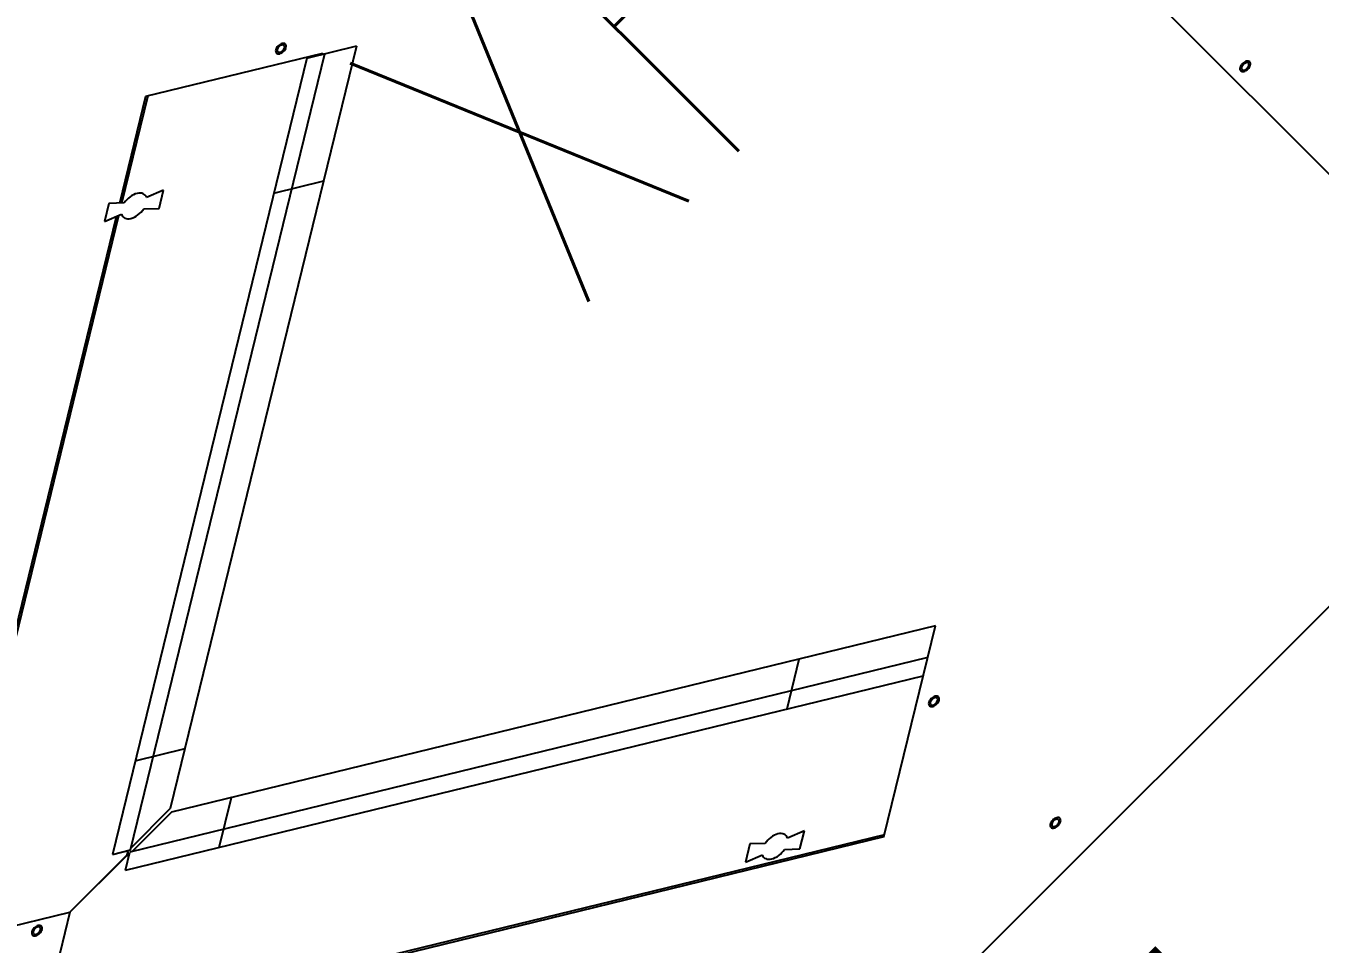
# Model space of a CAD drawing. Extents: x 815029915 to 815825525, y 579155098 to 579748855.
# Drawn here: x 815235505 to 815236520, y 579440407 to 579441128 of the extents above; entities that cross this region are included whole.
import ezdxf

# ---------------------------------------------------------------- set-up
doc = ezdxf.new("R2010")
doc.units = 0
doc.header["$LTSCALE"] = 100
doc.header["$MEASUREMENT"] = 0
for name, color, linetype in [('AXIS', 3, 'Continuous'), ('H-TH_TEXT', 3, 'Continuous'), ('H-全热回收除霾新风机-设备', 7, 'Continuous'), ('H-通风-排风-阀门', 7, 'Continuous'), ('H-通风-送风-风管', 4, 'Continuous')]:
    doc.layers.add(name, color=color, linetype=linetype)
doc.styles.add('_TCH_DIM', font='SIMPLEX', dxfattribs={"bigfont": 'GBCBIG'})
doc.styles.add('_TCH_DIM_T3', font='SIMPLEX', dxfattribs={"width": 0.705882, "bigfont": 'GBCBIG'})
doc.dimstyles.new('_TCH_ARCH-100', dxfattribs={"dimscale": 100, "dimtxt": 2.975, "dimasz": 1, "dimexe": 2.5, "dimexo": 3, "dimgap": 1, "dimtad": 1, "dimdec": 0, "dimzin": 0, "dimdsep": 46, "dimtxsty": '_TCH_DIM_T3', "dimblk": 'ARCHTICK', "dimcen": 0.09, "dimclrt": 7, "dimazin": 2, "dimtfac": 1, "dimtdec": 0, "dimtix": 1, "dimtmove": 2, "dimatfit": 3, "dimfxl": 0, "dimtolj": 1, "dimtzin": 0, "dimarcsym": 0})

# ---------------------------------------------------------------- blocks, each defined once
blk = doc.blocks.new('_ArchTick')
at = {"color": 0, "linetype": 'ByBlock', "const_width": 0.4}
blk.add_lwpolyline([(-0.5, -0.5), (0.5, 0.5)], dxfattribs=at)
blk = doc.blocks.new('*D244')
at = {"layer": 'AXIS', "color": 0, "lineweight": -2, "transparency": 16777216}
for p, q in [((815249559.1, 579446438.2), (815251857.2, 579444140.1)), ((815236760.5, 579429396.9), (815251680.5, 579444316.9)), ((815234639.2, 579431518.2), (815236937.3, 579429220.2))]:
    blk.add_line(p, q, dxfattribs=at)
at = {"layer": 'Defpoints', "color": 0, "transparency": 16777216}
for p in [(815249347, 579446650.3), (815251680.5, 579444316.9), (815234427.1, 579431730.4)]:
    blk.add_point(p, dxfattribs=at)
at = {"layer": 'AXIS', "color": 0, "lineweight": -2, "transparency": 16777216, "xscale": 100, "yscale": 100, "zscale": 100}
for p, rotation in [((815251680.5, 579444316.9), 44.99999999977111), ((815236760.5, 579429396.9), 224.9999999997711)]:
    blk.add_blockref('_ArchTick', p, dxfattribs=dict(at, rotation=rotation))
at = {"layer": 'AXIS', "color": 7, "transparency": 16777216, "insert": (815244044.6, 579437032.8), "char_height": 297.5, "attachment_point": 5, "rotation": 45, "style": '_TCH_DIM_T3'}
blk.add_mtext('\\A1;21100', dxfattribs=at)
blk = doc.blocks.new('00000031Body')
for p, q in [((-237.5, 550), (-250, 500)), ((-237.5, 550), (-212.5, 450)), ((-212.5, 450), (-187.5, 550)), ((-187.5, 550), (-162.5, 450)), ((-162.5, 450), (-137.5, 550)), ((-137.5, 550), (-112.5, 450)), ((-112.5, 450), (-87.5, 550)), ((-87.5, 550), (-62.5, 450)), ((-62.5, 450), (-37.5, 550)), ((-37.5, 550), (-12.5, 450)), ((-12.5, 450), (12.5, 550)), ((12.5, 550), (37.5, 450)), ((37.5, 450), (62.5, 550)), ((62.5, 550), (87.5, 450)), ((87.5, 450), (112.5, 550)), ((112.5, 550), (137.5, 450)), ((137.5, 450), (162.5, 550)), ((162.5, 550), (187.5, 450)), ((187.5, 450), (212.5, 550)), ((212.5, 550), (237.5, 450)), ((-250, 500), (250, 500)), ((237.5, 450), (250, 500)), ((250, -500), (250, 500)), ((-237.5, -550), (-212.5, -450)), ((-212.5, -450), (-187.5, -550)), ((-187.5, -550), (-162.5, -450)), ((-162.5, -450), (-137.5, -550)), ((-137.5, -550), (-112.5, -450)), ((-112.5, -450), (-87.5, -550)), ((-87.5, -550), (-62.5, -450)), ((-62.5, -450), (-37.5, -550)), ((-37.5, -550), (-12.5, -450)), ((-12.5, -450), (12.5, -550)), ((12.5, -550), (37.5, -450)), ((37.5, -450), (62.5, -550)), ((62.5, -550), (87.5, -450)), ((87.5, -450), (112.5, -550)), ((112.5, -550), (137.5, -450)), ((137.5, -450), (162.5, -550)), ((162.5, -550), (187.5, -450)), ((187.5, -450), (212.5, -550)), ((212.5, -550), (237.5, -450)), ((237.5, -450), (250, -500)), ((-237.5, -550), (-250, -500))]:
    blk.add_line(p, q)
at = {"color": 0, "linetype": 'ByBlock', "lineweight": -2}
for p, q in [((-250, -500), (-250, 500)), ((250, -500), (250, 500)), ((-250, -500), (250, -500))]:
    blk.add_line(p, q, dxfattribs=at)

msp = doc.modelspace()

# ---------------------------------------------------------------- linework, layer by layer
at = {"layer": 'H-全热回收除霾新风机-设备'}
for p, q in [((815235949.3, 579441589), (815236696.5, 579440841.7)), ((815235949.3, 579441589), (815236696.5, 579440841.7)), ((815235854.1, 579439999.3), (815237266, 579441411.2)), ((815235854.1, 579439999.3), (815237266, 579441411.2)), ((815235618.9, 579440514), (815235764.8, 579441111.8)), ((815235618.9, 579440514), (815235764.8, 579441111.8)), ((815235701.3, 579441108.7), (815235701.2, 579441107.9)), ((815235701.3, 579441108.7), (815235701.2, 579441107.9)), ((815235701.2, 579441107.9), (815235701.3, 579441107.3)), ((815235701.2, 579441107.9), (815235701.3, 579441107.3)), ((815235701.6, 579441109.5), (815235701.3, 579441108.7)), ((815235701.6, 579441109.5), (815235701.3, 579441108.7)), ((815235701.3, 579441107.3), (815235701.5, 579441106.7)), ((815235701.3, 579441107.3), (815235701.5, 579441106.7)), ((815235701.5, 579441106.7), (815235701.8, 579441106.2)), ((815235701.5, 579441106.7), (815235701.8, 579441106.2)), ((815235702, 579441110.3), (815235701.6, 579441109.5)), ((815235702, 579441110.3), (815235701.6, 579441109.5)), ((815235702.5, 579441111.1), (815235702, 579441110.3)), ((815235702.5, 579441111.1), (815235702, 579441110.3)), ((815235702.5, 579441109), (815235702.4, 579441108.5)), ((815235702.5, 579441109), (815235702.4, 579441108.5)), ((815235702.4, 579441108.5), (815235702.4, 579441108)), ((815235702.4, 579441108.5), (815235702.4, 579441108)), ((815235702.4, 579441108), (815235702.6, 579441107.5)), ((815235702.4, 579441108), (815235702.6, 579441107.5)), ((815235703.2, 579441111.8), (815235702.5, 579441111.1)), ((815235703.2, 579441111.8), (815235702.5, 579441111.1)), ((815235702.7, 579441109.6), (815235702.5, 579441109)), ((815235702.7, 579441109.6), (815235702.5, 579441109)), ((815235702.6, 579441107.5), (815235702.8, 579441107.2)), ((815235702.6, 579441107.5), (815235702.8, 579441107.2)), ((815235703, 579441110.1), (815235702.7, 579441109.6)), ((815235703, 579441110.1), (815235702.7, 579441109.6)), ((815235702.8, 579441107.2), (815235703.2, 579441106.9)), ((815235702.8, 579441107.2), (815235703.2, 579441106.9)), ((815235703.4, 579441110.7), (815235703, 579441110.1)), ((815235703.4, 579441110.7), (815235703, 579441110.1)), ((815235703.9, 579441112.5), (815235703.2, 579441111.8)), ((815235703.9, 579441112.5), (815235703.2, 579441111.8)), ((815235703.2, 579441106.9), (815235703.6, 579441106.8)), ((815235703.2, 579441106.9), (815235703.6, 579441106.8)), ((815235703.8, 579441111.2), (815235703.4, 579441110.7)), ((815235703.8, 579441111.2), (815235703.4, 579441110.7)), ((815235703.6, 579441106.8), (815235704.1, 579441106.8)), ((815235703.6, 579441106.8), (815235704.1, 579441106.8)), ((815235704.3, 579441111.7), (815235703.8, 579441111.2)), ((815235704.3, 579441111.7), (815235703.8, 579441111.2)), ((815235704.7, 579441113), (815235703.9, 579441112.5)), ((815235704.7, 579441113), (815235703.9, 579441112.5)), ((815235704.1, 579441106.8), (815235704.6, 579441106.8)), ((815235704.1, 579441106.8), (815235704.6, 579441106.8)), ((815235704.9, 579441112.1), (815235704.3, 579441111.7)), ((815235704.9, 579441112.1), (815235704.3, 579441111.7)), ((815235704.6, 579441106.8), (815235705.2, 579441107)), ((815235704.6, 579441106.8), (815235705.2, 579441107)), ((815235705.5, 579441113.4), (815235704.7, 579441113)), ((815235705.5, 579441113.4), (815235704.7, 579441113)), ((815235705.5, 579441112.3), (815235704.9, 579441112.1)), ((815235705.5, 579441112.3), (815235704.9, 579441112.1)), ((815235705.2, 579441107), (815235705.8, 579441107.3)), ((815235705.2, 579441107), (815235705.8, 579441107.3)), ((815235706.3, 579441113.7), (815235705.5, 579441113.4)), ((815235706.3, 579441113.7), (815235705.5, 579441113.4)), ((815235706, 579441112.5), (815235705.5, 579441112.3)), ((815235706, 579441112.5), (815235705.5, 579441112.3)), ((815235705.8, 579441107.3), (815235706.3, 579441107.7)), ((815235705.8, 579441107.3), (815235706.3, 579441107.7)), ((815235706.6, 579441112.6), (815235706, 579441112.5)), ((815235706.6, 579441112.6), (815235706, 579441112.5)), ((815235706, 579441106.4), (815235706.7, 579441106.9)), ((815235706, 579441106.4), (815235706.7, 579441106.9)), ((815235707.1, 579441113.8), (815235706.3, 579441113.7)), ((815235707.1, 579441113.8), (815235706.3, 579441113.7)), ((815235706.3, 579441107.7), (815235706.9, 579441108.2)), ((815235706.3, 579441107.7), (815235706.9, 579441108.2)), ((815235707.1, 579441112.6), (815235706.6, 579441112.6)), ((815235707.1, 579441112.6), (815235706.6, 579441112.6)), ((815235706.7, 579441106.9), (815235707.5, 579441107.5)), ((815235706.7, 579441106.9), (815235707.5, 579441107.5)), ((815235706.9, 579441108.2), (815235707.3, 579441108.7)), ((815235706.9, 579441108.2), (815235707.3, 579441108.7)), ((815235707.8, 579441113.8), (815235707.1, 579441113.8)), ((815235707.8, 579441113.8), (815235707.1, 579441113.8)), ((815235707.5, 579441112.4), (815235707.1, 579441112.6)), ((815235707.5, 579441112.4), (815235707.1, 579441112.6)), ((815235707.3, 579441108.7), (815235707.7, 579441109.2)), ((815235707.3, 579441108.7), (815235707.7, 579441109.2)), ((815235707.8, 579441112.2), (815235707.5, 579441112.4)), ((815235707.8, 579441112.2), (815235707.5, 579441112.4)), ((815235707.5, 579441107.5), (815235708.1, 579441108.3)), ((815235707.5, 579441107.5), (815235708.1, 579441108.3)), ((815235707.7, 579441109.2), (815235708, 579441109.8)), ((815235707.7, 579441109.2), (815235708, 579441109.8)), ((815235708.4, 579441113.6), (815235707.8, 579441113.8)), ((815235708.4, 579441113.6), (815235707.8, 579441113.8)), ((815235708.1, 579441111.9), (815235707.8, 579441112.2)), ((815235708.1, 579441111.9), (815235707.8, 579441112.2)), ((815235708, 579441109.8), (815235708.2, 579441110.4)), ((815235708, 579441109.8), (815235708.2, 579441110.4)), ((815235708.2, 579441111.4), (815235708.1, 579441111.9)), ((815235708.2, 579441111.4), (815235708.1, 579441111.9)), ((815235708.1, 579441108.3), (815235708.7, 579441109.1)), ((815235708.1, 579441108.3), (815235708.7, 579441109.1)), ((815235708.3, 579441110.9), (815235708.2, 579441111.4)), ((815235708.3, 579441110.9), (815235708.2, 579441111.4)), ((815235708.2, 579441110.4), (815235708.3, 579441110.9)), ((815235708.2, 579441110.4), (815235708.3, 579441110.9)), ((815235708.9, 579441113.2), (815235708.4, 579441113.6)), ((815235708.9, 579441113.2), (815235708.4, 579441113.6)), ((815235708.7, 579441109.1), (815235709.1, 579441109.9)), ((815235708.7, 579441109.1), (815235709.1, 579441109.9)), ((815235709.2, 579441112.7), (815235708.9, 579441113.2)), ((815235709.2, 579441112.7), (815235708.9, 579441113.2)), ((815235709.1, 579441109.9), (815235709.3, 579441110.7)), ((815235709.1, 579441109.9), (815235709.3, 579441110.7)), ((815235709.4, 579441112.1), (815235709.2, 579441112.7)), ((815235709.4, 579441112.1), (815235709.2, 579441112.7)), ((815235709.3, 579441110.7), (815235709.5, 579441111.4)), ((815235709.3, 579441110.7), (815235709.5, 579441111.4)), ((815235709.5, 579441111.4), (815235709.4, 579441112.1)), ((815235709.5, 579441111.4), (815235709.4, 579441112.1)), ((815235725.6, 579441102.3), (815235764.8, 579441111.8)), ((815235725.6, 579441102.3), (815235764.8, 579441111.8)), ((815235725.6, 579441102.3), (815235573.3, 579440477.7)), ((815235725.6, 579441102.3), (815235573.3, 579440477.7)), ((815235587.5, 579440481.2), (815235739.9, 579441105.7)), ((815235587.5, 579440481.2), (815235739.9, 579441105.7)), ((815235599.4, 579441072.3), (815235738.3, 579441106.2)), ((815235599.4, 579441072.3), (815235738.3, 579441106.2)), ((815235701.8, 579441106.2), (815235702.3, 579441105.8)), ((815235701.8, 579441106.2), (815235702.3, 579441105.8)), ((815235702.3, 579441105.8), (815235702.9, 579441105.6)), ((815235702.3, 579441105.8), (815235702.9, 579441105.6)), ((815235702.9, 579441105.6), (815235703.6, 579441105.6)), ((815235702.9, 579441105.6), (815235703.6, 579441105.6)), ((815235703.6, 579441105.6), (815235704.4, 579441105.7)), ((815235703.6, 579441105.6), (815235704.4, 579441105.7)), ((815235704.4, 579441105.7), (815235705.2, 579441106)), ((815235704.4, 579441105.7), (815235705.2, 579441106)), ((815235705.2, 579441106), (815235706, 579441106.4)), ((815235705.2, 579441106), (815235706, 579441106.4)), ((815235738.1, 579441105.3), (815235738.3, 579441106.2)), ((815235738.1, 579441105.3), (815235738.3, 579441106.2)), ((815236458, 579441096.4), (815236457.6, 579441095.6)), ((815236458, 579441096.4), (815236457.6, 579441095.6)), ((815236458.5, 579441097.2), (815236458, 579441096.4)), ((815236458.5, 579441097.2), (815236458, 579441096.4)), ((815236459.2, 579441097.9), (815236458.5, 579441097.2)), ((815236459.2, 579441097.9), (815236458.5, 579441097.2)), ((815236459.3, 579441096.8), (815236458.9, 579441096.2)), ((815236459.3, 579441096.8), (815236458.9, 579441096.2)), ((815236459.9, 579441098.6), (815236459.2, 579441097.9)), ((815236459.9, 579441098.6), (815236459.2, 579441097.9)), ((815236459.8, 579441097.3), (815236459.3, 579441096.8)), ((815236459.8, 579441097.3), (815236459.3, 579441096.8)), ((815236460.3, 579441097.8), (815236459.8, 579441097.3)), ((815236460.3, 579441097.8), (815236459.8, 579441097.3)), ((815236460.7, 579441099.1), (815236459.9, 579441098.6)), ((815236460.7, 579441099.1), (815236459.9, 579441098.6)), ((815236460.9, 579441098.1), (815236460.3, 579441097.8)), ((815236460.9, 579441098.1), (815236460.3, 579441097.8)), ((815236461.5, 579441099.5), (815236460.7, 579441099.1)), ((815236461.5, 579441099.5), (815236460.7, 579441099.1)), ((815236461.4, 579441098.4), (815236460.9, 579441098.1)), ((815236461.4, 579441098.4), (815236460.9, 579441098.1)), ((815236462, 579441098.6), (815236461.4, 579441098.4)), ((815236462, 579441098.6), (815236461.4, 579441098.4)), ((815236462.3, 579441099.8), (815236461.5, 579441099.5)), ((815236462.3, 579441099.8), (815236461.5, 579441099.5)), ((815236462.5, 579441098.7), (815236462, 579441098.6)), ((815236462.5, 579441098.7), (815236462, 579441098.6)), ((815236463, 579441099.9), (815236462.3, 579441099.8)), ((815236463, 579441099.9), (815236462.3, 579441099.8)), ((815236463, 579441098.7), (815236462.5, 579441098.7)), ((815236463, 579441098.7), (815236462.5, 579441098.7)), ((815236463.7, 579441099.9), (815236463, 579441099.9)), ((815236463.7, 579441099.9), (815236463, 579441099.9)), ((815236463.5, 579441098.5), (815236463, 579441098.7)), ((815236463.5, 579441098.5), (815236463, 579441098.7)), ((815236463.8, 579441098.3), (815236463.5, 579441098.5)), ((815236463.8, 579441098.3), (815236463.5, 579441098.5)), ((815236464.3, 579441099.7), (815236463.7, 579441099.9)), ((815236464.3, 579441099.7), (815236463.7, 579441099.9)), ((815236464.1, 579441097.9), (815236463.8, 579441098.3)), ((815236464.1, 579441097.9), (815236463.8, 579441098.3)), ((815236464, 579441095.9), (815236464.1, 579441096.5)), ((815236464, 579441095.9), (815236464.1, 579441096.5)), ((815236464.2, 579441097.5), (815236464.1, 579441097.9)), ((815236464.2, 579441097.5), (815236464.1, 579441097.9)), ((815236464.1, 579441096.5), (815236464.2, 579441097)), ((815236464.1, 579441096.5), (815236464.2, 579441097)), ((815236464.2, 579441097), (815236464.2, 579441097.5)), ((815236464.2, 579441097), (815236464.2, 579441097.5)), ((815236464.8, 579441099.3), (815236464.3, 579441099.7)), ((815236464.8, 579441099.3), (815236464.3, 579441099.7)), ((815236465.2, 579441098.8), (815236464.8, 579441099.3)), ((815236465.2, 579441098.8), (815236464.8, 579441099.3)), ((815236465, 579441096), (815236465.3, 579441096.8)), ((815236465, 579441096), (815236465.3, 579441096.8)), ((815236465.4, 579441098.2), (815236465.2, 579441098.8)), ((815236465.4, 579441098.2), (815236465.2, 579441098.8)), ((815236465.3, 579441096.8), (815236465.4, 579441097.5)), ((815236465.3, 579441096.8), (815236465.4, 579441097.5)), ((815236465.4, 579441097.5), (815236465.4, 579441098.2)), ((815236465.4, 579441097.5), (815236465.4, 579441098.2)), ((815236457.3, 579441094.8), (815236457.2, 579441094)), ((815236457.3, 579441094.8), (815236457.2, 579441094)), ((815236457.2, 579441094), (815236457.2, 579441093.3)), ((815236457.2, 579441094), (815236457.2, 579441093.3)), ((815236457.2, 579441093.3), (815236457.4, 579441092.7)), ((815236457.2, 579441093.3), (815236457.4, 579441092.7)), ((815236457.6, 579441095.6), (815236457.3, 579441094.8)), ((815236457.6, 579441095.6), (815236457.3, 579441094.8)), ((815236457.4, 579441092.7), (815236457.8, 579441092.3)), ((815236457.4, 579441092.7), (815236457.8, 579441092.3)), ((815236457.8, 579441092.3), (815236458.3, 579441091.9)), ((815236457.8, 579441092.3), (815236458.3, 579441091.9)), ((815236458.3, 579441091.9), (815236458.9, 579441091.7)), ((815236458.3, 579441091.9), (815236458.9, 579441091.7)), ((815236458.5, 579441095.1), (815236458.4, 579441094.5)), ((815236458.5, 579441095.1), (815236458.4, 579441094.5)), ((815236458.4, 579441094.5), (815236458.4, 579441094)), ((815236458.4, 579441094.5), (815236458.4, 579441094)), ((815236458.4, 579441094), (815236458.5, 579441093.6)), ((815236458.4, 579441094), (815236458.5, 579441093.6)), ((815236458.6, 579441095.7), (815236458.5, 579441095.1)), ((815236458.6, 579441095.7), (815236458.5, 579441095.1)), ((815236458.5, 579441093.6), (815236458.8, 579441093.3)), ((815236458.5, 579441093.6), (815236458.8, 579441093.3)), ((815236458.9, 579441096.2), (815236458.6, 579441095.7)), ((815236458.9, 579441096.2), (815236458.6, 579441095.7)), ((815236458.8, 579441093.3), (815236459.1, 579441093)), ((815236458.8, 579441093.3), (815236459.1, 579441093)), ((815236458.9, 579441091.7), (815236459.6, 579441091.7)), ((815236458.9, 579441091.7), (815236459.6, 579441091.7)), ((815236459.1, 579441093), (815236459.6, 579441092.9)), ((815236459.1, 579441093), (815236459.6, 579441092.9)), ((815236459.6, 579441092.9), (815236460.1, 579441092.8)), ((815236459.6, 579441092.9), (815236460.1, 579441092.8)), ((815236459.6, 579441091.7), (815236460.3, 579441091.8)), ((815236459.6, 579441091.7), (815236460.3, 579441091.8)), ((815236460.1, 579441092.8), (815236460.6, 579441092.9)), ((815236460.1, 579441092.8), (815236460.6, 579441092.9)), ((815236460.3, 579441091.8), (815236461.1, 579441092)), ((815236460.3, 579441091.8), (815236461.1, 579441092)), ((815236460.6, 579441092.9), (815236461.2, 579441093.1)), ((815236460.6, 579441092.9), (815236461.2, 579441093.1)), ((815236461.1, 579441092), (815236461.9, 579441092.5)), ((815236461.1, 579441092), (815236461.9, 579441092.5)), ((815236461.2, 579441093.1), (815236461.7, 579441093.4)), ((815236461.2, 579441093.1), (815236461.7, 579441093.4)), ((815236461.7, 579441093.4), (815236462.3, 579441093.8)), ((815236461.7, 579441093.4), (815236462.3, 579441093.8)), ((815236461.9, 579441092.5), (815236462.7, 579441093)), ((815236461.9, 579441092.5), (815236462.7, 579441093)), ((815236462.3, 579441093.8), (815236462.8, 579441094.3)), ((815236462.3, 579441093.8), (815236462.8, 579441094.3)), ((815236462.7, 579441093), (815236463.4, 579441093.6)), ((815236462.7, 579441093), (815236463.4, 579441093.6)), ((815236462.8, 579441094.3), (815236463.3, 579441094.8)), ((815236462.8, 579441094.3), (815236463.3, 579441094.8)), ((815236463.3, 579441094.8), (815236463.7, 579441095.3)), ((815236463.3, 579441094.8), (815236463.7, 579441095.3)), ((815236463.4, 579441093.6), (815236464.1, 579441094.4)), ((815236463.4, 579441093.6), (815236464.1, 579441094.4)), ((815236463.7, 579441095.3), (815236464, 579441095.9)), ((815236463.7, 579441095.3), (815236464, 579441095.9)), ((815236464.1, 579441094.4), (815236464.6, 579441095.1)), ((815236464.1, 579441094.4), (815236464.6, 579441095.1)), ((815236464.6, 579441095.1), (815236465, 579441096)), ((815236464.6, 579441095.1), (815236465, 579441096)), ((815235579, 579440988.5), (815235599.4, 579441072.3)), ((815235579, 579440988.5), (815235599.4, 579441072.3)), ((815235580.7, 579440988.6), (815235601.2, 579441072.8)), ((815235580.7, 579440988.6), (815235601.2, 579441072.8)), ((815235699.8, 579440996.3), (815235738.9, 579441005.9)), ((815235699.8, 579440996.3), (815235738.9, 579441005.9)), ((815235589.8, 579440995.1), (815235588.4, 579440994.4)), ((815235589.8, 579440995.1), (815235588.4, 579440994.4)), ((815235591.2, 579440995.7), (815235589.8, 579440995.1)), ((815235591.2, 579440995.7), (815235589.8, 579440995.1)), ((815235592.6, 579440996.1), (815235591.2, 579440995.7)), ((815235592.6, 579440996.1), (815235591.2, 579440995.7)), ((815235593.9, 579440996.4), (815235592.6, 579440996.1)), ((815235593.9, 579440996.4), (815235592.6, 579440996.1)), ((815235595.1, 579440996.4), (815235593.9, 579440996.4)), ((815235595.1, 579440996.4), (815235593.9, 579440996.4)), ((815235596.3, 579440996.3), (815235595.1, 579440996.4)), ((815235596.3, 579440996.3), (815235595.1, 579440996.4)), ((815235597.3, 579440995.9), (815235596.3, 579440996.3)), ((815235597.3, 579440995.9), (815235596.3, 579440996.3)), ((815235598.2, 579440995.4), (815235597.3, 579440995.9)), ((815235598.2, 579440995.4), (815235597.3, 579440995.9)), ((815235599, 579440994.7), (815235598.2, 579440995.4)), ((815235599, 579440994.7), (815235598.2, 579440995.4)), ((815235613.3, 579440998.7), (815235600, 579440992.9)), ((815235613.3, 579440998.7), (815235600, 579440992.9)), ((815235609.8, 579440984.4), (815235613.3, 579440998.7)), ((815235609.8, 579440984.4), (815235613.3, 579440998.7)), ((815235570.5, 579440988.3), (815235567.1, 579440974)), ((815235570.5, 579440988.3), (815235567.1, 579440974)), ((815235582.5, 579440988.7), (815235570.5, 579440988.3)), ((815235582.5, 579440988.7), (815235570.5, 579440988.3)), ((815235583.5, 579440990), (815235582.5, 579440988.7)), ((815235583.5, 579440990), (815235582.5, 579440988.7)), ((815235584.6, 579440991.2), (815235583.5, 579440990)), ((815235584.6, 579440991.2), (815235583.5, 579440990)), ((815235585.8, 579440992.4), (815235584.6, 579440991.2)), ((815235585.8, 579440992.4), (815235584.6, 579440991.2)), ((815235587.1, 579440993.4), (815235585.8, 579440992.4)), ((815235587.1, 579440993.4), (815235585.8, 579440992.4)), ((815235588.4, 579440994.4), (815235587.1, 579440993.4)), ((815235588.4, 579440994.4), (815235587.1, 579440993.4)), ((815235599.6, 579440993.9), (815235599, 579440994.7)), ((815235599.6, 579440993.9), (815235599, 579440994.7)), ((815235600, 579440992.9), (815235599.6, 579440993.9)), ((815235600, 579440992.9), (815235599.6, 579440993.9)), ((815235440.3, 579440419.9), (815235576.4, 579440978.1)), ((815235440.3, 579440419.9), (815235576.4, 579440978.1)), ((815235442.1, 579440420.3), (815235578.3, 579440978.9)), ((815235442.1, 579440420.3), (815235578.3, 579440978.9)), ((815235567.1, 579440974), (815235580.4, 579440979.8)), ((815235567.1, 579440974), (815235580.4, 579440979.8)), ((815235580.4, 579440979.8), (815235580.8, 579440978.8)), ((815235580.4, 579440979.8), (815235580.8, 579440978.8)), ((815235580.8, 579440978.8), (815235581.4, 579440977.9)), ((815235580.8, 579440978.8), (815235581.4, 579440977.9)), ((815235581.4, 579440977.9), (815235582.1, 579440977.3)), ((815235581.4, 579440977.9), (815235582.1, 579440977.3)), ((815235582.1, 579440977.3), (815235583, 579440976.7)), ((815235582.1, 579440977.3), (815235583, 579440976.7)), ((815235583, 579440976.7), (815235584.1, 579440976.4)), ((815235583, 579440976.7), (815235584.1, 579440976.4)), ((815235584.1, 579440976.4), (815235585.2, 579440976.3)), ((815235584.1, 579440976.4), (815235585.2, 579440976.3)), ((815235585.2, 579440976.3), (815235586.5, 579440976.3)), ((815235585.2, 579440976.3), (815235586.5, 579440976.3)), ((815235586.5, 579440976.3), (815235587.8, 579440976.5)), ((815235586.5, 579440976.3), (815235587.8, 579440976.5)), ((815235587.8, 579440976.5), (815235589.2, 579440977)), ((815235587.8, 579440976.5), (815235589.2, 579440977)), ((815235589.2, 579440977), (815235590.5, 579440977.6)), ((815235589.2, 579440977), (815235590.5, 579440977.6)), ((815235590.5, 579440977.6), (815235591.9, 579440978.3)), ((815235590.5, 579440977.6), (815235591.9, 579440978.3)), ((815235591.9, 579440978.3), (815235593.3, 579440979.2)), ((815235591.9, 579440978.3), (815235593.3, 579440979.2)), ((815235593.3, 579440979.2), (815235594.5, 579440980.3)), ((815235593.3, 579440979.2), (815235594.5, 579440980.3)), ((815235594.5, 579440980.3), (815235595.7, 579440981.4)), ((815235594.5, 579440980.3), (815235595.7, 579440981.4)), ((815235595.7, 579440981.4), (815235596.8, 579440982.7)), ((815235595.7, 579440981.4), (815235596.8, 579440982.7)), ((815235596.8, 579440982.7), (815235597.8, 579440984)), ((815235596.8, 579440982.7), (815235597.8, 579440984)), ((815235597.8, 579440984), (815235609.8, 579440984.4)), ((815235597.8, 579440984), (815235609.8, 579440984.4)), ((815236218.5, 579440657), (815235619.7, 579440510.9)), ((815236218.5, 579440657), (815235619.7, 579440510.9)), ((815236178.1, 579440491.4), (815236218.5, 579440657)), ((815236178.1, 579440491.4), (815236218.5, 579440657)), ((815236212.4, 579440632.1), (815235586.9, 579440479.5)), ((815236212.4, 579440632.1), (815235586.9, 579440479.5)), ((815236102.1, 579440591.8), (815236111.7, 579440630.9)), ((815236102.1, 579440591.8), (815236111.7, 579440630.9)), ((815235583.5, 579440465.3), (815236208.9, 579440617.8)), ((815235583.5, 579440465.3), (815236208.9, 579440617.8)), ((815236215.1, 579440599.9), (815236214.5, 579440599.2)), ((815236215.1, 579440599.9), (815236214.5, 579440599.2)), ((815236215.8, 579440600.6), (815236215.1, 579440599.9)), ((815236215.8, 579440600.6), (815236215.1, 579440599.9)), ((815236215.7, 579440599.3), (815236215.3, 579440598.8)), ((815236215.7, 579440599.3), (815236215.3, 579440598.8)), ((815236216.2, 579440599.8), (815236215.7, 579440599.3)), ((815236216.2, 579440599.8), (815236215.7, 579440599.3)), ((815236216.6, 579440601.1), (815236215.8, 579440600.6)), ((815236216.6, 579440601.1), (815236215.8, 579440600.6)), ((815236216.8, 579440600.1), (815236216.2, 579440599.8)), ((815236216.8, 579440600.1), (815236216.2, 579440599.8)), ((815236217.4, 579440601.5), (815236216.6, 579440601.1)), ((815236217.4, 579440601.5), (815236216.6, 579440601.1)), ((815236217.4, 579440600.4), (815236216.8, 579440600.1)), ((815236217.4, 579440600.4), (815236216.8, 579440600.1)), ((815236218.2, 579440601.8), (815236217.4, 579440601.5)), ((815236218.2, 579440601.8), (815236217.4, 579440601.5)), ((815236217.9, 579440600.6), (815236217.4, 579440600.4)), ((815236217.9, 579440600.6), (815236217.4, 579440600.4)), ((815236218.5, 579440600.7), (815236217.9, 579440600.6)), ((815236218.5, 579440600.7), (815236217.9, 579440600.6)), ((815236219, 579440601.9), (815236218.2, 579440601.8)), ((815236219, 579440601.9), (815236218.2, 579440601.8)), ((815236219, 579440600.7), (815236218.5, 579440600.7)), ((815236219, 579440600.7), (815236218.5, 579440600.7)), ((815236219.7, 579440601.8), (815236219, 579440601.9)), ((815236219.7, 579440601.8), (815236219, 579440601.9)), ((815236219.4, 579440600.5), (815236219, 579440600.7)), ((815236219.4, 579440600.5), (815236219, 579440600.7)), ((815236219.8, 579440600.3), (815236219.4, 579440600.5)), ((815236219.8, 579440600.3), (815236219.4, 579440600.5)), ((815236220.3, 579440601.6), (815236219.7, 579440601.8)), ((815236220.3, 579440601.6), (815236219.7, 579440601.8)), ((815236220, 579440599.9), (815236219.8, 579440600.3)), ((815236220, 579440599.9), (815236219.8, 579440600.3)), ((815236220.2, 579440599.5), (815236220, 579440599.9)), ((815236220.2, 579440599.5), (815236220, 579440599.9)), ((815236220.2, 579440599), (815236220.2, 579440599.5)), ((815236220.2, 579440599), (815236220.2, 579440599.5)), ((815236220.8, 579440601.3), (815236220.3, 579440601.6)), ((815236220.8, 579440601.3), (815236220.3, 579440601.6)), ((815236221.1, 579440600.8), (815236220.8, 579440601.3)), ((815236221.1, 579440600.8), (815236220.8, 579440601.3)), ((815236221.3, 579440600.2), (815236221.1, 579440600.8)), ((815236221.3, 579440600.2), (815236221.1, 579440600.8)), ((815236221.4, 579440599.5), (815236221.3, 579440600.2)), ((815236221.4, 579440599.5), (815236221.3, 579440600.2)), ((815236221.3, 579440598.7), (815236221.4, 579440599.5)), ((815236221.3, 579440598.7), (815236221.4, 579440599.5)), ((815236213.2, 579440596.8), (815236213.1, 579440596)), ((815236213.2, 579440596.8), (815236213.1, 579440596)), ((815236213.1, 579440596), (815236213.2, 579440595.3)), ((815236213.1, 579440596), (815236213.2, 579440595.3)), ((815236213.5, 579440597.6), (815236213.2, 579440596.8)), ((815236213.5, 579440597.6), (815236213.2, 579440596.8)), ((815236213.2, 579440595.3), (815236213.4, 579440594.7)), ((815236213.2, 579440595.3), (815236213.4, 579440594.7)), ((815236213.4, 579440594.7), (815236213.7, 579440594.2)), ((815236213.4, 579440594.7), (815236213.7, 579440594.2)), ((815236213.9, 579440598.4), (815236213.5, 579440597.6)), ((815236213.9, 579440598.4), (815236213.5, 579440597.6)), ((815236213.7, 579440594.2), (815236214.2, 579440593.9)), ((815236213.7, 579440594.2), (815236214.2, 579440593.9)), ((815236214.5, 579440599.2), (815236213.9, 579440598.4)), ((815236214.5, 579440599.2), (815236213.9, 579440598.4)), ((815236214.2, 579440593.9), (815236214.8, 579440593.7)), ((815236214.2, 579440593.9), (815236214.8, 579440593.7)), ((815236214.4, 579440597.1), (815236214.3, 579440596.5)), ((815236214.4, 579440597.1), (815236214.3, 579440596.5)), ((815236214.3, 579440596.5), (815236214.4, 579440596)), ((815236214.3, 579440596.5), (815236214.4, 579440596)), ((815236214.6, 579440597.6), (815236214.4, 579440597.1)), ((815236214.6, 579440597.6), (815236214.4, 579440597.1)), ((815236214.4, 579440596), (815236214.5, 579440595.6)), ((815236214.4, 579440596), (815236214.5, 579440595.6)), ((815236214.5, 579440595.6), (815236214.7, 579440595.3)), ((815236214.5, 579440595.6), (815236214.7, 579440595.3)), ((815236214.9, 579440598.2), (815236214.6, 579440597.6)), ((815236214.9, 579440598.2), (815236214.6, 579440597.6)), ((815236214.7, 579440595.3), (815236215.1, 579440595)), ((815236214.7, 579440595.3), (815236215.1, 579440595)), ((815236214.8, 579440593.7), (815236215.5, 579440593.6)), ((815236214.8, 579440593.7), (815236215.5, 579440593.6)), ((815236215.3, 579440598.8), (815236214.9, 579440598.2)), ((815236215.3, 579440598.8), (815236214.9, 579440598.2)), ((815236215.1, 579440595), (815236215.5, 579440594.9)), ((815236215.1, 579440595), (815236215.5, 579440594.9)), ((815236215.5, 579440594.9), (815236216, 579440594.8)), ((815236215.5, 579440594.9), (815236216, 579440594.8)), ((815236215.5, 579440593.6), (815236216.3, 579440593.8)), ((815236215.5, 579440593.6), (815236216.3, 579440593.8)), ((815236216, 579440594.8), (815236216.6, 579440594.9)), ((815236216, 579440594.8), (815236216.6, 579440594.9)), ((815236216.3, 579440593.8), (815236217.1, 579440594)), ((815236216.3, 579440593.8), (815236217.1, 579440594)), ((815236216.6, 579440594.9), (815236217.1, 579440595.1)), ((815236216.6, 579440594.9), (815236217.1, 579440595.1)), ((815236217.1, 579440595.1), (815236217.7, 579440595.4)), ((815236217.1, 579440595.1), (815236217.7, 579440595.4)), ((815236217.1, 579440594), (815236217.9, 579440594.4)), ((815236217.1, 579440594), (815236217.9, 579440594.4)), ((815236217.7, 579440595.4), (815236218.3, 579440595.8)), ((815236217.7, 579440595.4), (815236218.3, 579440595.8)), ((815236217.9, 579440594.4), (815236218.7, 579440595)), ((815236217.9, 579440594.4), (815236218.7, 579440595)), ((815236218.3, 579440595.8), (815236218.8, 579440596.2)), ((815236218.3, 579440595.8), (815236218.8, 579440596.2)), ((815236218.7, 579440595), (815236219.4, 579440595.6)), ((815236218.7, 579440595), (815236219.4, 579440595.6)), ((815236218.8, 579440596.2), (815236219.2, 579440596.8)), ((815236218.8, 579440596.2), (815236219.2, 579440596.8)), ((815236219.2, 579440596.8), (815236219.6, 579440597.3)), ((815236219.2, 579440596.8), (815236219.6, 579440597.3)), ((815236219.4, 579440595.6), (815236220, 579440596.4)), ((815236219.4, 579440595.6), (815236220, 579440596.4)), ((815236219.6, 579440597.3), (815236219.9, 579440597.9)), ((815236219.6, 579440597.3), (815236219.9, 579440597.9)), ((815236219.9, 579440597.9), (815236220.1, 579440598.5)), ((815236219.9, 579440597.9), (815236220.1, 579440598.5)), ((815236220, 579440596.4), (815236220.6, 579440597.1)), ((815236220, 579440596.4), (815236220.6, 579440597.1)), ((815236220.1, 579440598.5), (815236220.2, 579440599)), ((815236220.1, 579440598.5), (815236220.2, 579440599)), ((815236220.6, 579440597.1), (815236221, 579440597.9)), ((815236220.6, 579440597.1), (815236221, 579440597.9)), ((815236221, 579440597.9), (815236221.3, 579440598.7)), ((815236221, 579440597.9), (815236221.3, 579440598.7)), ((815235591.2, 579440551.2), (815235630.4, 579440560.8)), ((815235591.2, 579440551.2), (815235630.4, 579440560.8)), ((815235657, 579440483.2), (815235666.5, 579440522.4)), ((815235657, 579440483.2), (815235666.5, 579440522.4)), ((815235587.9, 579440482.9), (815235618.9, 579440514)), ((815235587.9, 579440482.9), (815235618.9, 579440514)), ((815235619.7, 579440510.9), (815235588.7, 579440479.9)), ((815235619.7, 579440510.9), (815235588.7, 579440479.9)), ((815236308.5, 579440501.5), (815236308.4, 579440500.7)), ((815236308.5, 579440501.5), (815236308.4, 579440500.7)), ((815236308.4, 579440500.7), (815236308.5, 579440500.1)), ((815236308.4, 579440500.7), (815236308.5, 579440500.1)), ((815236308.8, 579440502.3), (815236308.5, 579440501.5)), ((815236308.8, 579440502.3), (815236308.5, 579440501.5)), ((815236308.5, 579440500.1), (815236308.7, 579440499.4)), ((815236308.5, 579440500.1), (815236308.7, 579440499.4)), ((815236308.7, 579440499.4), (815236309, 579440499)), ((815236308.7, 579440499.4), (815236309, 579440499)), ((815236309.2, 579440503.1), (815236308.8, 579440502.3)), ((815236309.2, 579440503.1), (815236308.8, 579440502.3)), ((815236309, 579440499), (815236309.5, 579440498.6)), ((815236309, 579440499), (815236309.5, 579440498.6)), ((815236309.7, 579440503.9), (815236309.2, 579440503.1)), ((815236309.7, 579440503.9), (815236309.2, 579440503.1)), ((815236309.5, 579440498.6), (815236310.1, 579440498.4)), ((815236309.5, 579440498.6), (815236310.1, 579440498.4)), ((815236309.7, 579440501.8), (815236309.6, 579440501.3)), ((815236309.7, 579440501.8), (815236309.6, 579440501.3)), ((815236309.6, 579440501.3), (815236309.6, 579440500.8)), ((815236309.6, 579440501.3), (815236309.6, 579440500.8)), ((815236309.6, 579440500.8), (815236309.8, 579440500.3)), ((815236309.6, 579440500.8), (815236309.8, 579440500.3)), ((815236310.4, 579440504.6), (815236309.7, 579440503.9)), ((815236310.4, 579440504.6), (815236309.7, 579440503.9)), ((815236309.9, 579440502.4), (815236309.7, 579440501.8)), ((815236309.9, 579440502.4), (815236309.7, 579440501.8)), ((815236309.8, 579440500.3), (815236310, 579440500)), ((815236309.8, 579440500.3), (815236310, 579440500)), ((815236310.2, 579440502.9), (815236309.9, 579440502.4)), ((815236310.2, 579440502.9), (815236309.9, 579440502.4)), ((815236310, 579440500), (815236310.4, 579440499.7)), ((815236310, 579440500), (815236310.4, 579440499.7)), ((815236310.1, 579440498.4), (815236310.8, 579440498.4)), ((815236310.1, 579440498.4), (815236310.8, 579440498.4)), ((815236310.6, 579440503.5), (815236310.2, 579440502.9)), ((815236310.6, 579440503.5), (815236310.2, 579440502.9)), ((815236311.1, 579440505.3), (815236310.4, 579440504.6)), ((815236311.1, 579440505.3), (815236310.4, 579440504.6)), ((815236310.4, 579440499.7), (815236310.8, 579440499.6)), ((815236310.4, 579440499.7), (815236310.8, 579440499.6)), ((815236311, 579440504), (815236310.6, 579440503.5)), ((815236311, 579440504), (815236310.6, 579440503.5)), ((815236310.8, 579440499.6), (815236311.3, 579440499.6)), ((815236310.8, 579440499.6), (815236311.3, 579440499.6)), ((815236310.8, 579440498.4), (815236311.6, 579440498.5)), ((815236310.8, 579440498.4), (815236311.6, 579440498.5)), ((815236311.5, 579440504.5), (815236311, 579440504)), ((815236311.5, 579440504.5), (815236311, 579440504)), ((815236311.9, 579440505.8), (815236311.1, 579440505.3)), ((815236311.9, 579440505.8), (815236311.1, 579440505.3)), ((815236311.3, 579440499.6), (815236311.8, 579440499.6)), ((815236311.3, 579440499.6), (815236311.8, 579440499.6)), ((815236312.1, 579440504.9), (815236311.5, 579440504.5)), ((815236312.1, 579440504.9), (815236311.5, 579440504.5)), ((815236311.6, 579440498.5), (815236312.4, 579440498.7)), ((815236311.6, 579440498.5), (815236312.4, 579440498.7)), ((815236311.8, 579440499.6), (815236312.4, 579440499.8)), ((815236311.8, 579440499.6), (815236312.4, 579440499.8)), ((815236312.7, 579440506.2), (815236311.9, 579440505.8)), ((815236312.7, 579440506.2), (815236311.9, 579440505.8)), ((815236312.7, 579440505.1), (815236312.1, 579440504.9)), ((815236312.7, 579440505.1), (815236312.1, 579440504.9)), ((815236312.4, 579440499.8), (815236313, 579440500.1)), ((815236312.4, 579440499.8), (815236313, 579440500.1)), ((815236312.4, 579440498.7), (815236313.2, 579440499.2)), ((815236312.4, 579440498.7), (815236313.2, 579440499.2)), ((815236313.5, 579440506.5), (815236312.7, 579440506.2)), ((815236313.5, 579440506.5), (815236312.7, 579440506.2)), ((815236313.2, 579440505.3), (815236312.7, 579440505.1)), ((815236313.2, 579440505.3), (815236312.7, 579440505.1)), ((815236313, 579440500.1), (815236313.5, 579440500.5)), ((815236313, 579440500.1), (815236313.5, 579440500.5)), ((815236313.8, 579440505.4), (815236313.2, 579440505.3)), ((815236313.8, 579440505.4), (815236313.2, 579440505.3)), ((815236313.2, 579440499.2), (815236313.9, 579440499.7)), ((815236313.2, 579440499.2), (815236313.9, 579440499.7)), ((815236314.3, 579440506.6), (815236313.5, 579440506.5)), ((815236314.3, 579440506.6), (815236313.5, 579440506.5)), ((815236313.5, 579440500.5), (815236314.1, 579440501)), ((815236313.5, 579440500.5), (815236314.1, 579440501)), ((815236314.3, 579440505.4), (815236313.8, 579440505.4)), ((815236314.3, 579440505.4), (815236313.8, 579440505.4)), ((815236313.9, 579440499.7), (815236314.7, 579440500.3)), ((815236313.9, 579440499.7), (815236314.7, 579440500.3)), ((815236314.1, 579440501), (815236314.5, 579440501.5)), ((815236314.1, 579440501), (815236314.5, 579440501.5)), ((815236315, 579440506.6), (815236314.3, 579440506.6)), ((815236315, 579440506.6), (815236314.3, 579440506.6)), ((815236314.7, 579440505.2), (815236314.3, 579440505.4)), ((815236314.7, 579440505.2), (815236314.3, 579440505.4)), ((815236314.5, 579440501.5), (815236314.9, 579440502)), ((815236314.5, 579440501.5), (815236314.9, 579440502)), ((815236315, 579440505), (815236314.7, 579440505.2)), ((815236315, 579440505), (815236314.7, 579440505.2)), ((815236314.7, 579440500.3), (815236315.3, 579440501.1)), ((815236314.7, 579440500.3), (815236315.3, 579440501.1)), ((815236314.9, 579440502), (815236315.2, 579440502.6)), ((815236314.9, 579440502), (815236315.2, 579440502.6)), ((815236315.6, 579440506.4), (815236315, 579440506.6)), ((815236315.6, 579440506.4), (815236315, 579440506.6)), ((815236315.3, 579440504.6), (815236315, 579440505)), ((815236315.3, 579440504.6), (815236315, 579440505)), ((815236315.2, 579440502.6), (815236315.4, 579440503.2)), ((815236315.2, 579440502.6), (815236315.4, 579440503.2)), ((815236315.4, 579440504.2), (815236315.3, 579440504.6)), ((815236315.4, 579440504.2), (815236315.3, 579440504.6)), ((815236315.3, 579440501.1), (815236315.9, 579440501.9)), ((815236315.3, 579440501.1), (815236315.9, 579440501.9)), ((815236315.5, 579440503.7), (815236315.4, 579440504.2)), ((815236315.5, 579440503.7), (815236315.4, 579440504.2)), ((815236315.4, 579440503.2), (815236315.5, 579440503.7)), ((815236315.4, 579440503.2), (815236315.5, 579440503.7)), ((815236316.1, 579440506), (815236315.6, 579440506.4)), ((815236316.1, 579440506), (815236315.6, 579440506.4)), ((815236315.9, 579440501.9), (815236316.3, 579440502.7)), ((815236315.9, 579440501.9), (815236316.3, 579440502.7)), ((815236316.4, 579440505.5), (815236316.1, 579440506)), ((815236316.4, 579440505.5), (815236316.1, 579440506)), ((815236316.3, 579440502.7), (815236316.5, 579440503.5)), ((815236316.3, 579440502.7), (815236316.5, 579440503.5)), ((815236316.6, 579440504.9), (815236316.4, 579440505.5)), ((815236316.6, 579440504.9), (815236316.4, 579440505.5)), ((815236316.5, 579440503.5), (815236316.7, 579440504.2)), ((815236316.5, 579440503.5), (815236316.7, 579440504.2)), ((815236316.7, 579440504.2), (815236316.6, 579440504.9)), ((815236316.7, 579440504.2), (815236316.6, 579440504.9)), ((815236178.1, 579440491.4), (815235527.6, 579440332.7)), ((815236178.1, 579440491.4), (815235527.6, 579440332.7)), ((815236178.5, 579440493.2), (815235528, 579440334.5)), ((815236178.5, 579440493.2), (815235528, 579440334.5)), ((815236087, 579440488.9), (815236085.9, 579440487.6)), ((815236087, 579440488.9), (815236085.9, 579440487.6)), ((815236088.2, 579440490), (815236087, 579440488.9)), ((815236088.2, 579440490), (815236087, 579440488.9)), ((815236089.5, 579440491.1), (815236088.2, 579440490)), ((815236089.5, 579440491.1), (815236088.2, 579440490)), ((815236090.8, 579440492), (815236089.5, 579440491.1)), ((815236090.8, 579440492), (815236089.5, 579440491.1)), ((815236092.2, 579440492.7), (815236090.8, 579440492)), ((815236092.2, 579440492.7), (815236090.8, 579440492)), ((815236093.6, 579440493.3), (815236092.2, 579440492.7)), ((815236093.6, 579440493.3), (815236092.2, 579440492.7)), ((815236094.9, 579440493.8), (815236093.6, 579440493.3)), ((815236094.9, 579440493.8), (815236093.6, 579440493.3)), ((815236096.3, 579440494), (815236094.9, 579440493.8)), ((815236096.3, 579440494), (815236094.9, 579440493.8)), ((815236097.5, 579440494), (815236096.3, 579440494)), ((815236097.5, 579440494), (815236096.3, 579440494)), ((815236098.7, 579440493.9), (815236097.5, 579440494)), ((815236098.7, 579440493.9), (815236097.5, 579440494)), ((815236099.7, 579440493.6), (815236098.7, 579440493.9)), ((815236099.7, 579440493.6), (815236098.7, 579440493.9)), ((815236100.6, 579440493), (815236099.7, 579440493.6)), ((815236100.6, 579440493), (815236099.7, 579440493.6)), ((815236101.4, 579440492.4), (815236100.6, 579440493)), ((815236101.4, 579440492.4), (815236100.6, 579440493)), ((815236102, 579440491.5), (815236101.4, 579440492.4)), ((815236102, 579440491.5), (815236101.4, 579440492.4)), ((815236102.4, 579440490.5), (815236102, 579440491.5)), ((815236102.4, 579440490.5), (815236102, 579440491.5)), ((815236115.7, 579440496.3), (815236102.4, 579440490.5)), ((815236115.7, 579440496.3), (815236102.4, 579440490.5)), ((815236112.2, 579440482), (815236115.7, 579440496.3)), ((815236112.2, 579440482), (815236115.7, 579440496.3)), ((815235573.3, 579440477.7), (815235587.5, 579440481.2)), ((815235573.3, 579440477.7), (815235587.5, 579440481.2)), ((815235583.5, 579440465.3), (815235586.9, 579440479.5)), ((815235583.5, 579440465.3), (815235586.9, 579440479.5)), ((815235584.9, 579440477.5), (815235585.7, 579440480.7)), ((815235584.9, 579440477.5), (815235585.7, 579440480.7)), ((815236072.9, 579440485.9), (815236069.5, 579440471.6)), ((815236072.9, 579440485.9), (815236069.5, 579440471.6)), ((815236084.9, 579440486.3), (815236072.9, 579440485.9)), ((815236084.9, 579440486.3), (815236072.9, 579440485.9)), ((815236085.9, 579440487.6), (815236084.9, 579440486.3)), ((815236085.9, 579440487.6), (815236084.9, 579440486.3)), ((815236095.6, 579440476.9), (815236096.9, 579440477.9)), ((815236095.6, 579440476.9), (815236096.9, 579440477.9)), ((815236096.9, 579440477.9), (815236098.1, 579440479.1)), ((815236096.9, 579440477.9), (815236098.1, 579440479.1)), ((815236098.1, 579440479.1), (815236099.2, 579440480.3)), ((815236098.1, 579440479.1), (815236099.2, 579440480.3)), ((815236099.2, 579440480.3), (815236100.2, 579440481.6)), ((815236099.2, 579440480.3), (815236100.2, 579440481.6)), ((815236100.2, 579440481.6), (815236112.2, 579440482)), ((815236100.2, 579440481.6), (815236112.2, 579440482)), ((815235539.8, 579440432.3), (815235584.9, 579440477.5)), ((815235539.8, 579440432.3), (815235584.9, 579440477.5)), ((815235584, 579440476.3), (815235540, 579440432.3)), ((815235584, 579440476.3), (815235540, 579440432.3)), ((815235586.3, 579440476.8), (815235584, 579440476.3)), ((815235586.3, 579440476.8), (815235584, 579440476.3)), ((815236069.5, 579440471.6), (815236082.8, 579440477.4)), ((815236069.5, 579440471.6), (815236082.8, 579440477.4)), ((815236082.8, 579440477.4), (815236083.2, 579440476.4)), ((815236082.8, 579440477.4), (815236083.2, 579440476.4)), ((815236083.2, 579440476.4), (815236083.7, 579440475.6)), ((815236083.2, 579440476.4), (815236083.7, 579440475.6)), ((815236083.7, 579440475.6), (815236084.5, 579440474.9)), ((815236083.7, 579440475.6), (815236084.5, 579440474.9)), ((815236084.5, 579440474.9), (815236085.4, 579440474.4)), ((815236084.5, 579440474.9), (815236085.4, 579440474.4)), ((815236085.4, 579440474.4), (815236086.4, 579440474)), ((815236085.4, 579440474.4), (815236086.4, 579440474)), ((815236086.4, 579440474), (815236087.6, 579440473.9)), ((815236086.4, 579440474), (815236087.6, 579440473.9)), ((815236087.6, 579440473.9), (815236088.9, 579440473.9)), ((815236087.6, 579440473.9), (815236088.9, 579440473.9)), ((815236088.9, 579440473.9), (815236090.2, 579440474.2)), ((815236088.9, 579440473.9), (815236090.2, 579440474.2)), ((815236090.2, 579440474.2), (815236091.5, 579440474.6)), ((815236090.2, 579440474.2), (815236091.5, 579440474.6)), ((815236091.5, 579440474.6), (815236092.9, 579440475.2)), ((815236091.5, 579440474.6), (815236092.9, 579440475.2)), ((815236092.9, 579440475.2), (815236094.3, 579440475.9)), ((815236092.9, 579440475.2), (815236094.3, 579440475.9)), ((815236094.3, 579440475.9), (815236095.6, 579440476.9)), ((815236094.3, 579440475.9), (815236095.6, 579440476.9)), ((815235449.8, 579440410.4), (815235539.8, 579440432.3)), ((815235449.8, 579440410.4), (815235539.8, 579440432.3)), ((815235540, 579440432.3), (815235518.1, 579440342.3)), ((815235540, 579440432.3), (815235518.1, 579440342.3)), ((815235510.1, 579440417), (815235510, 579440416.2)), ((815235510.1, 579440417), (815235510, 579440416.2)), ((815235510.4, 579440417.8), (815235510.1, 579440417)), ((815235510.4, 579440417.8), (815235510.1, 579440417)), ((815235510.8, 579440418.6), (815235510.4, 579440417.8)), ((815235510.8, 579440418.6), (815235510.4, 579440417.8)), ((815235511.3, 579440419.4), (815235510.8, 579440418.6)), ((815235511.3, 579440419.4), (815235510.8, 579440418.6)), ((815235511.4, 579440417.8), (815235511.2, 579440417.3)), ((815235511.4, 579440417.8), (815235511.2, 579440417.3)), ((815235511.2, 579440417.3), (815235511.2, 579440416.7)), ((815235511.2, 579440417.3), (815235511.2, 579440416.7)), ((815235511.2, 579440416.7), (815235511.2, 579440416.2)), ((815235511.2, 579440416.7), (815235511.2, 579440416.2)), ((815235511.9, 579440420.1), (815235511.3, 579440419.4)), ((815235511.9, 579440420.1), (815235511.3, 579440419.4)), ((815235511.7, 579440418.4), (815235511.4, 579440417.8)), ((815235511.7, 579440418.4), (815235511.4, 579440417.8)), ((815235512.1, 579440419), (815235511.7, 579440418.4)), ((815235512.1, 579440419), (815235511.7, 579440418.4)), ((815235512.7, 579440420.7), (815235511.9, 579440420.1)), ((815235512.7, 579440420.7), (815235511.9, 579440420.1)), ((815235512.6, 579440419.5), (815235512.1, 579440419)), ((815235512.6, 579440419.5), (815235512.1, 579440419)), ((815235513.1, 579440419.9), (815235512.6, 579440419.5)), ((815235513.1, 579440419.9), (815235512.6, 579440419.5)), ((815235513.5, 579440421.3), (815235512.7, 579440420.7)), ((815235513.5, 579440421.3), (815235512.7, 579440420.7)), ((815235513.6, 579440420.3), (815235513.1, 579440419.9)), ((815235513.6, 579440420.3), (815235513.1, 579440419.9)), ((815235514.3, 579440421.7), (815235513.5, 579440421.3)), ((815235514.3, 579440421.7), (815235513.5, 579440421.3)), ((815235514.2, 579440420.6), (815235513.6, 579440420.3)), ((815235514.2, 579440420.6), (815235513.6, 579440420.3)), ((815235514.8, 579440420.8), (815235514.2, 579440420.6)), ((815235514.8, 579440420.8), (815235514.2, 579440420.6)), ((815235515.1, 579440422), (815235514.3, 579440421.7)), ((815235515.1, 579440422), (815235514.3, 579440421.7)), ((815235515.3, 579440420.9), (815235514.8, 579440420.8)), ((815235515.3, 579440420.9), (815235514.8, 579440420.8)), ((815235515.8, 579440422.1), (815235515.1, 579440422)), ((815235515.8, 579440422.1), (815235515.1, 579440422)), ((815235515.8, 579440420.8), (815235515.3, 579440420.9)), ((815235515.8, 579440420.8), (815235515.3, 579440420.9)), ((815235515.6, 579440416.4), (815235516.1, 579440416.9)), ((815235515.6, 579440416.4), (815235516.1, 579440416.9)), ((815235516.5, 579440422), (815235515.8, 579440422.1)), ((815235516.5, 579440422), (815235515.8, 579440422.1)), ((815235516.2, 579440420.7), (815235515.8, 579440420.8)), ((815235516.2, 579440420.7), (815235515.8, 579440420.8)), ((815235516.1, 579440416.9), (815235516.5, 579440417.5)), ((815235516.1, 579440416.9), (815235516.5, 579440417.5)), ((815235516.6, 579440420.5), (815235516.2, 579440420.7)), ((815235516.6, 579440420.5), (815235516.2, 579440420.7)), ((815235517.1, 579440421.8), (815235516.5, 579440422)), ((815235517.1, 579440421.8), (815235516.5, 579440422)), ((815235516.5, 579440417.5), (815235516.7, 579440418.1)), ((815235516.5, 579440417.5), (815235516.7, 579440418.1)), ((815235516.8, 579440420.1), (815235516.6, 579440420.5)), ((815235516.8, 579440420.1), (815235516.6, 579440420.5)), ((815235516.7, 579440418.1), (815235516.9, 579440418.6)), ((815235516.7, 579440418.1), (815235516.9, 579440418.6)), ((815235517, 579440419.7), (815235516.8, 579440420.1)), ((815235517, 579440419.7), (815235516.8, 579440420.1)), ((815235516.9, 579440418.6), (815235517, 579440419.2)), ((815235516.9, 579440418.6), (815235517, 579440419.2)), ((815235516.9, 579440416.5), (815235517.4, 579440417.3)), ((815235516.9, 579440416.5), (815235517.4, 579440417.3)), ((815235517, 579440419.2), (815235517, 579440419.7)), ((815235517, 579440419.2), (815235517, 579440419.7)), ((815235517.6, 579440421.5), (815235517.1, 579440421.8)), ((815235517.6, 579440421.5), (815235517.1, 579440421.8)), ((815235517.4, 579440417.3), (815235517.8, 579440418.1)), ((815235517.4, 579440417.3), (815235517.8, 579440418.1)), ((815235518, 579440421), (815235517.6, 579440421.5)), ((815235518, 579440421), (815235517.6, 579440421.5)), ((815235517.8, 579440418.1), (815235518.1, 579440418.9)), ((815235517.8, 579440418.1), (815235518.1, 579440418.9)), ((815235518.2, 579440420.4), (815235518, 579440421)), ((815235518.2, 579440420.4), (815235518, 579440421)), ((815235518.1, 579440418.9), (815235518.2, 579440419.7)), ((815235518.1, 579440418.9), (815235518.2, 579440419.7)), ((815235518.2, 579440419.7), (815235518.2, 579440420.4)), ((815235518.2, 579440419.7), (815235518.2, 579440420.4)), ((815235510, 579440416.2), (815235510, 579440415.5)), ((815235510, 579440416.2), (815235510, 579440415.5)), ((815235510, 579440415.5), (815235510.2, 579440414.9)), ((815235510, 579440415.5), (815235510.2, 579440414.9)), ((815235510.2, 579440414.9), (815235510.6, 579440414.4)), ((815235510.2, 579440414.9), (815235510.6, 579440414.4)), ((815235510.6, 579440414.4), (815235511.1, 579440414.1)), ((815235510.6, 579440414.4), (815235511.1, 579440414.1)), ((815235511.1, 579440414.1), (815235511.7, 579440413.9)), ((815235511.1, 579440414.1), (815235511.7, 579440413.9)), ((815235511.2, 579440416.2), (815235511.3, 579440415.8)), ((815235511.2, 579440416.2), (815235511.3, 579440415.8)), ((815235511.3, 579440415.8), (815235511.6, 579440415.4)), ((815235511.3, 579440415.8), (815235511.6, 579440415.4)), ((815235511.6, 579440415.4), (815235511.9, 579440415.2)), ((815235511.6, 579440415.4), (815235511.9, 579440415.2)), ((815235511.7, 579440413.9), (815235512.3, 579440413.8)), ((815235511.7, 579440413.9), (815235512.3, 579440413.8)), ((815235511.9, 579440415.2), (815235512.4, 579440415)), ((815235511.9, 579440415.2), (815235512.4, 579440415)), ((815235512.3, 579440413.8), (815235513.1, 579440413.9)), ((815235512.3, 579440413.8), (815235513.1, 579440413.9)), ((815235512.4, 579440415), (815235512.9, 579440415)), ((815235512.4, 579440415), (815235512.9, 579440415)), ((815235512.9, 579440415), (815235513.4, 579440415.1)), ((815235512.9, 579440415), (815235513.4, 579440415.1)), ((815235513.1, 579440413.9), (815235513.9, 579440414.2)), ((815235513.1, 579440413.9), (815235513.9, 579440414.2)), ((815235513.4, 579440415.1), (815235514, 579440415.3)), ((815235513.4, 579440415.1), (815235514, 579440415.3)), ((815235513.9, 579440414.2), (815235514.7, 579440414.6)), ((815235513.9, 579440414.2), (815235514.7, 579440414.6)), ((815235514, 579440415.3), (815235514.5, 579440415.6)), ((815235514, 579440415.3), (815235514.5, 579440415.6)), ((815235514.5, 579440415.6), (815235515.1, 579440416)), ((815235514.5, 579440415.6), (815235515.1, 579440416)), ((815235514.7, 579440414.6), (815235515.5, 579440415.2)), ((815235514.7, 579440414.6), (815235515.5, 579440415.2)), ((815235515.1, 579440416), (815235515.6, 579440416.4)), ((815235515.1, 579440416), (815235515.6, 579440416.4)), ((815235515.5, 579440415.2), (815235516.2, 579440415.8)), ((815235515.5, 579440415.2), (815235516.2, 579440415.8)), ((815235516.2, 579440415.8), (815235516.9, 579440416.5)), ((815235516.2, 579440415.8), (815235516.9, 579440416.5))]:
    msp.add_line(p, q, dxfattribs=at)
at = {"layer": 'H-通风-送风-风管', "const_width": 35}
msp.add_lwpolyline([(815236415.6, 579440356.3), (815236378.5, 579440393.3)], dxfattribs=at)

# ---------------------------------------------------------------- block references
at = {"layer": 'H-通风-排风-阀门', "xscale": 0.4, "yscale": 0.63, "rotation": 315.000002240437}
msp.add_blockref('00000031Body', (815235198.5, 579441127.8), dxfattribs=at)

# ---------------------------------------------------------------- texts
at = {"layer": 'H-TH_TEXT', "style": '_TCH_DIM', "width": 0.7}
msp.add_text('XF-1', height=264.35, rotation=45, dxfattribs=at).set_placement((815235929.8, 579440894.6))

# ---------------------------------------------------------------- dimensions: what is measured, and where the dimension line sits
at = {"layer": 'AXIS'}
dim = msp.add_aligned_dim(p1=(815234427.1, 579431730.4), p2=(815249347, 579446650.3), distance=-3300, dimstyle='_TCH_ARCH-100', dxfattribs=at)
dim.commit()
dim.dimension.update_dxf_attribs({"geometry": '*D244', "text_midpoint": (815244044.6, 579437032.8)})

doc.saveas('drawing.dxf')
